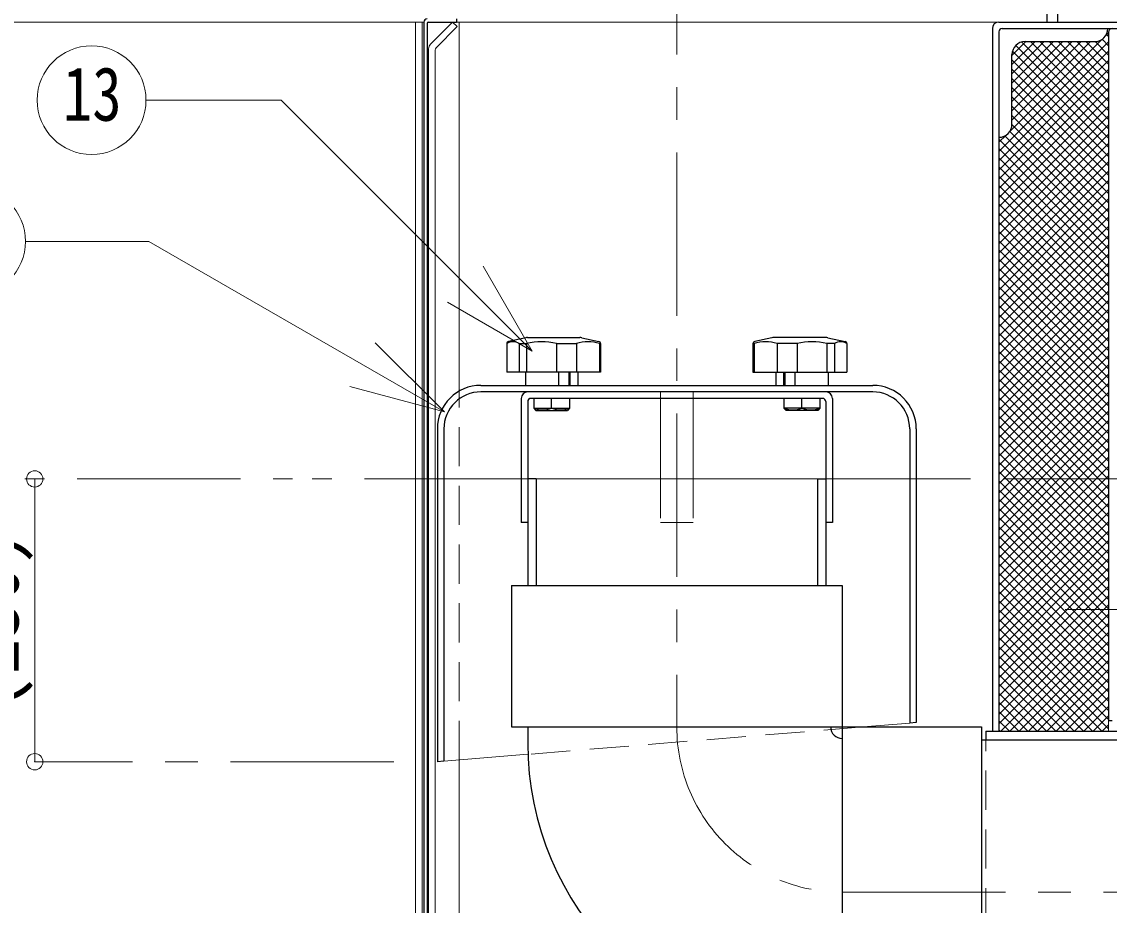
# Model space of a CAD drawing. Units: millimetres at full size, sheet at 1:15; details may follow other scales. Extents: x -3358 to 2717, y -2083 to 2132.
# Drawn here: x -1491.8 to -992.2, y -981.4 to -575.3 of the extents above; entities that cross this region are included whole.
import ezdxf
from ezdxf.enums import TextEntityAlignment as Align

# ---------------------------------------------------------------- set-up
doc = ezdxf.new("R2010")
doc.units = ezdxf.units.MM
doc.header["$LTSCALE"] = 15
doc.header["$PDMODE"] = 32
doc.header["$PDSIZE"] = 7.5
for name, pattern in [('CHAIN1', [8, 5, -1, 1, -1]), ('DASHED1', [1.8, 1.2, -0.6]), ('DOUBLE_CHAIN1', [8.8, 5, -1, 0.6, -0.6, 0.6, -1])]:
    doc.linetypes.add(name, pattern=pattern)
doc.layers.add('0-0_ﾚｲﾔ1', color=4, linetype='Continuous', lineweight=9)
doc.styles.add('ＭＳ ゴシック', font='')
doc.styles.get('ＭＳ ゴシック').set_extended_font_data('MS Gothic')

msp = doc.modelspace()

# ---------------------------------------------------------------- linework, layer by layer
at = {"layer": '0-0_ﾚｲﾔ1', "linetype": 'CHAIN1'}
for p, q in [((-1190.88, -275.45), (-1190.88, -899.45)), ((-1040.88, -785.45), (44.12, -785.45)), ((-1012.48, -845.45), (-969.28, -845.45)), ((-1320.88, -915.45), (-1485.88, -915.45)), ((-1114.88, -975.45), (-20.88, -975.45))]:
    msp.add_line(p, q, dxfattribs=at)
at = {"layer": '0-0_ﾚｲﾔ1', "color": 5, "lineweight": 25}
for p, q in [((-1020.88, -560.45), (-1020.88, -575.45)), ((-1015.88, -575.45), (-1015.88, -560.45)), ((-1292.13, -573.95), (-1292.13, -575.45)), ((-1307.13, -575.45), (-1307.13, -1125.45)), ((-1305.63, -576.2), (-1305.63, -1125.45)), ((-1304.88, -575.45), (-1292.13, -575.45)), ((-1045.88, -578.45), (-1045.88, -901.45)), ((-1042.88, -575.45), (-885.88, -575.45)), ((-1041.38, -578.45), (-885.88, -578.45)), ((-1042.88, -579.95), (-1042.88, -901.45)), ((-1030.88, -584.45), (-998.88, -584.45)), ((-992.48, -580.05), (-992.48, -896.45)), ((-1036.88, -622.45), (-1036.88, -590.45)), ((-1269, -723.26), (-1269, -736.45)), ((-1260.31, -720.55), (-1268.22, -722.28)), ((-1263.31, -723.26), (-1263.31, -736.45)), ((-1259.45, -720.45), (-1235.44, -720.45)), ((-1246.2, -723.26), (-1246.2, -736.45)), ((-1234.58, -720.55), (-1226.67, -722.28)), ((-1226.41, -723.26), (-1226.41, -736.45)), ((-1155.36, -723.26), (-1155.36, -736.45)), ((-1147.18, -720.55), (-1155.1, -722.28)), ((-1122.32, -720.45), (-1146.33, -720.45)), ((-1135.57, -723.26), (-1135.57, -736.45)), ((-1121.46, -720.55), (-1113.55, -722.28)), ((-1118.45, -723.26), (-1118.45, -736.45)), ((-1112.76, -723.26), (-1112.76, -736.45)), ((-1225.88, -736.45), (-1269, -736.45)), ((-1260.38, -736.45), (-1260.38, -742.45)), ((-1245.17, -736.45), (-1245.17, -742.45)), ((-1240.49, -736.45), (-1240.49, -742.45)), ((-1239.98, -736.45), (-1239.98, -742.45)), ((-1236.38, -736.45), (-1236.38, -742.45)), ((-1155.88, -736.45), (-1112.76, -736.45)), ((-1145.38, -736.45), (-1145.38, -742.45)), ((-1141.79, -736.45), (-1141.79, -742.45)), ((-1141.27, -736.45), (-1141.27, -742.45)), ((-1136.59, -736.45), (-1136.59, -742.45)), ((-1121.38, -736.45), (-1121.38, -742.45)), ((-1280.88, -742.45), (-1100.88, -742.45)), ((-1100.88, -745.45), (-1280.88, -745.45)), ((-1262.38, -748.45), (-1262.38, -805.45)), ((-1123.88, -748.45), (-1257.88, -748.45)), ((-1256.63, -748.46), (-1256.63, -752.95)), ((-1248.38, -752.95), (-1248.38, -748.45)), ((-1133.38, -752.95), (-1133.38, -748.45)), ((-1125.13, -748.46), (-1125.13, -752.95)), ((-1119.38, -748.45), (-1119.38, -805.45)), ((-1259.38, -749.95), (-1259.38, -834.45)), ((-1256.63, -752.95), (-1240.13, -752.95)), ((-1125.13, -752.95), (-1141.63, -752.95)), ((-1122.38, -749.95), (-1122.38, -834.45)), ((-1300.88, -762.45), (-1300.88, -915.45)), ((-1083.88, -762.45), (-1083.88, -897.7)), ((-1255.48, -785.45), (-1259.38, -785.45)), ((-1255.48, -785.45), (-1255.48, -834.45)), ((-1126.28, -785.45), (-1126.28, -834.45)), ((-1126.28, -785.45), (-1122.38, -785.45)), ((-1259.38, -805.45), (-1262.38, -805.45)), ((-1119.38, -805.45), (-1122.38, -805.45)), ((-1266.88, -834.45), (-1266.88, -899.45)), ((-992.48, -896.45), (-990.88, -896.45)), ((-1266.88, -899.45), (-1050.88, -899.45)), ((-1259.38, -899.45), (-1259.38, -906.95)), ((-1050.88, -899.45), (-1050.88, -1051.45)), ((-1048.88, -901.45), (-957.88, -901.45)), ((-1048.88, -901.45), (-1048.88, -905.35)), ((-1050.88, -905.35), (-957.88, -905.35))]:
    msp.add_line(p, q, dxfattribs=at)
at = {"layer": '0-0_ﾚｲﾔ1'}
for p, q in [((-1645.63, -575.45), (-1310.88, -575.45)), ((-1307.88, -575.45), (-1307.13, -575.45)), ((-1292.13, -575.45), (-1042.88, -575.45)), ((-1290.88, -745.13), (-1290.88, -575.45)), ((-1037.84, -625.71), (-995.63, -583.49)), ((-1036.88, -620.51), (-1000.83, -584.45)), ((-1036.88, -616.27), (-1005.07, -584.45)), ((-1036.88, -612.02), (-1009.31, -584.45)), ((-1036.88, -607.78), (-1013.56, -584.45)), ((-1036.88, -603.54), (-1017.8, -584.45)), ((-1036.88, -599.29), (-1022.04, -584.45)), ((-1036.88, -595.05), (-1026.29, -584.45)), ((-1036.88, -590.81), (-1030.53, -584.45)), ((-1028.34, -584.45), (-992.48, -620.32)), ((-1024.1, -584.45), (-992.48, -616.07)), ((-1019.86, -584.45), (-992.48, -611.83)), ((-1015.62, -584.45), (-992.48, -607.59)), ((-1011.37, -584.45), (-992.48, -603.35)), ((-1007.13, -584.45), (-992.48, -599.1)), ((-1002.89, -584.45), (-992.48, -594.86)), ((-998.65, -584.45), (-992.48, -590.62)), ((-995.47, -583.39), (-992.48, -586.38)), ((-993.84, -581.71), (-992.48, -580.35)), ((-993.5, -581.11), (-992.48, -582.13)), ((-1042.88, -634.99), (-992.48, -584.59)), ((-1042.88, -639.24), (-992.48, -588.84)), ((-1036.67, -588.86), (-992.48, -633.04)), ((-1035.1, -586.19), (-992.48, -628.8)), ((-1032.39, -584.65), (-992.48, -624.56)), ((-1042.88, -643.48), (-992.48, -593.08)), ((-1036.88, -592.89), (-992.48, -637.29)), ((-1042.88, -647.72), (-992.48, -597.32)), ((-1036.88, -597.13), (-992.48, -641.53)), ((-1042.88, -651.96), (-992.48, -601.56)), ((-1036.88, -601.37), (-992.48, -645.77)), ((-1042.88, -656.21), (-992.48, -605.81)), ((-1036.88, -605.62), (-992.48, -650.02)), ((-1042.88, -660.45), (-992.48, -610.05)), ((-1042.88, -664.69), (-992.48, -614.29)), ((-1036.88, -609.86), (-992.48, -654.26)), ((-1036.88, -614.1), (-992.48, -658.5)), ((-1042.88, -668.93), (-992.48, -618.53)), ((-1036.88, -618.34), (-992.48, -662.74)), ((-1042.88, -673.18), (-992.48, -622.78)), ((-1036.88, -622.58), (-992.48, -666.99)), ((-1042.88, -677.42), (-992.48, -627.02)), ((-1042.88, -630.75), (-1039.63, -627.49)), ((-1042.88, -629.31), (-992.48, -679.71)), ((-1040.15, -627.8), (-992.48, -675.47)), ((-1037.91, -625.81), (-992.48, -671.23)), ((-1042.88, -681.66), (-992.48, -631.26)), ((-1042.88, -633.56), (-992.48, -683.96)), ((-1042.88, -685.9), (-992.48, -635.5)), ((-1042.88, -637.8), (-992.48, -688.2)), ((-1042.88, -690.15), (-992.48, -639.75)), ((-1042.88, -642.04), (-992.48, -692.44)), ((-1042.88, -694.39), (-992.48, -643.99)), ((-1042.88, -646.28), (-992.48, -696.68)), ((-1042.88, -698.63), (-992.48, -648.23)), ((-1042.88, -650.53), (-992.48, -700.93)), ((-1042.88, -702.88), (-992.48, -652.48)), ((-1042.88, -654.77), (-992.48, -705.17)), ((-1042.88, -707.12), (-992.48, -656.72)), ((-1042.88, -659.01), (-992.48, -709.41)), ((-1042.88, -711.36), (-992.48, -660.96)), ((-1042.88, -663.25), (-992.48, -713.65)), ((-1042.88, -715.6), (-992.48, -665.2)), ((-1042.88, -667.5), (-992.48, -717.9)), ((-1042.88, -719.85), (-992.48, -669.45)), ((-1042.88, -671.74), (-992.48, -722.14)), ((-1042.88, -724.09), (-992.48, -673.69)), ((-1042.88, -675.98), (-992.48, -726.38)), ((-1042.88, -728.33), (-992.48, -677.93)), ((-1042.88, -680.23), (-992.48, -730.63)), ((-1042.88, -732.57), (-992.48, -682.17)), ((-1042.88, -684.47), (-992.48, -734.87)), ((-1042.88, -736.82), (-992.48, -686.42)), ((-1042.88, -688.71), (-992.48, -739.11)), ((-1042.88, -741.06), (-992.48, -690.66)), ((-1042.88, -692.95), (-992.48, -743.35)), ((-1042.88, -745.3), (-992.48, -694.9)), ((-1042.88, -697.2), (-992.48, -747.6)), ((-1042.88, -749.54), (-992.48, -699.14)), ((-1042.88, -701.44), (-992.48, -751.84)), ((-1042.88, -753.79), (-992.48, -703.39)), ((-1042.88, -705.68), (-992.48, -756.08)), ((-1042.88, -758.03), (-992.48, -707.63)), ((-1042.88, -709.92), (-992.48, -760.32)), ((-1042.88, -762.27), (-992.48, -711.87)), ((-1042.88, -714.17), (-992.48, -764.57)), ((-1042.88, -766.52), (-992.48, -716.12)), ((-1042.88, -718.41), (-992.48, -768.81)), ((-1042.88, -770.76), (-992.48, -720.36)), ((-1042.88, -722.65), (-992.48, -773.05)), ((-1042.88, -775), (-992.48, -724.6)), ((-1042.88, -726.89), (-992.48, -777.29)), ((-1042.88, -779.24), (-992.48, -728.84)), ((-1042.88, -731.14), (-992.48, -781.54)), ((-1042.88, -783.49), (-992.48, -733.09)), ((-1042.88, -735.38), (-992.48, -785.78)), ((-1042.88, -787.73), (-992.48, -737.33)), ((-1042.88, -739.62), (-992.48, -790.02)), ((-1042.88, -791.97), (-992.48, -741.57)), ((-1042.88, -743.86), (-992.48, -794.26)), ((-1042.88, -796.21), (-992.48, -745.81)), ((-1042.88, -748.11), (-992.48, -798.51)), ((-1042.88, -800.46), (-992.48, -750.06)), ((-1042.88, -752.35), (-992.48, -802.75)), ((-1042.88, -804.7), (-992.48, -754.3)), ((-1042.88, -756.59), (-992.48, -806.99)), ((-1042.88, -808.94), (-992.48, -758.54)), ((-1042.88, -760.84), (-992.48, -811.24)), ((-1042.88, -813.18), (-992.48, -762.78)), ((-1042.88, -765.08), (-992.48, -815.48)), ((-1042.88, -817.43), (-992.48, -767.03)), ((-1042.88, -769.32), (-992.48, -819.72)), ((-1042.88, -821.67), (-992.48, -771.27)), ((-1042.88, -773.56), (-992.48, -823.96)), ((-1042.88, -825.91), (-992.48, -775.51)), ((-1042.88, -777.81), (-992.48, -828.21)), ((-1042.88, -830.15), (-992.48, -779.75)), ((-1042.88, -782.05), (-992.48, -832.45)), ((-1042.88, -834.4), (-992.48, -784)), ((-1485.88, -785.45), (-1485.88, -915.45)), ((-1042.88, -786.29), (-992.48, -836.69)), ((-1042.88, -838.64), (-992.48, -788.24)), ((-1042.88, -790.53), (-992.48, -840.93)), ((-1042.88, -842.88), (-992.48, -792.48)), ((-1042.88, -794.78), (-992.48, -845.18)), ((-1042.88, -847.13), (-992.48, -796.73)), ((-1042.88, -799.02), (-992.48, -849.42)), ((-1042.88, -851.37), (-992.48, -800.97)), ((-1042.88, -803.26), (-992.48, -853.66)), ((-1042.88, -855.61), (-992.48, -805.21)), ((-1042.88, -807.5), (-992.48, -857.9)), ((-1042.88, -859.85), (-992.48, -809.45)), ((-1042.88, -811.75), (-992.48, -862.15)), ((-1042.88, -864.1), (-992.48, -813.7)), ((-1042.88, -815.99), (-992.48, -866.39)), ((-1042.88, -868.34), (-992.48, -817.94)), ((-1042.88, -820.23), (-992.48, -870.63)), ((-1042.88, -872.58), (-992.48, -822.18)), ((-1042.88, -824.48), (-992.48, -874.88)), ((-1042.88, -876.82), (-992.48, -826.42)), ((-1042.88, -828.72), (-992.48, -879.12)), ((-1042.88, -881.07), (-992.48, -830.67)), ((-1042.88, -832.96), (-992.48, -883.36)), ((-1042.88, -885.31), (-992.48, -834.91)), ((-1042.88, -837.2), (-992.48, -887.6)), ((-1042.88, -889.55), (-992.48, -839.15)), ((-1042.88, -841.45), (-992.48, -891.85)), ((-1042.88, -893.79), (-992.48, -843.39)), ((-1042.88, -845.69), (-992.48, -896.09)), ((-1042.88, -898.04), (-992.48, -847.64)), ((-1042.88, -849.93), (-992.48, -900.33)), ((-1042.88, -854.17), (-995.6, -901.45)), ((-1042.06, -901.45), (-992.48, -851.88)), ((-1042.88, -858.42), (-999.84, -901.45)), ((-1037.81, -901.45), (-992.48, -856.12)), ((-1042.88, -862.66), (-1004.09, -901.45)), ((-1033.57, -901.45), (-992.48, -860.36)), ((-1042.88, -866.9), (-1008.33, -901.45)), ((-1029.33, -901.45), (-992.48, -864.61)), ((-1025.09, -901.45), (-992.48, -868.85)), ((-1042.88, -871.14), (-1012.57, -901.45)), ((-1020.84, -901.45), (-992.48, -873.09)), ((-1042.88, -875.39), (-1016.81, -901.45)), ((-1016.6, -901.45), (-992.48, -877.34)), ((-1042.88, -879.63), (-1021.06, -901.45)), ((-1042.88, -883.87), (-1025.3, -901.45)), ((-1012.36, -901.45), (-992.48, -881.58)), ((-1042.88, -888.11), (-1029.54, -901.45)), ((-1008.12, -901.45), (-992.48, -885.82)), ((-1042.88, -892.36), (-1033.79, -901.45)), ((-1003.87, -901.45), (-992.48, -890.06)), ((-999.63, -901.45), (-992.48, -894.31)), ((-1083.88, -897.7), (-1105.33, -899.45)), ((-1042.88, -896.6), (-1038.03, -901.45)), ((-995.39, -901.45), (-992.48, -898.55)), ((-1042.88, -900.84), (-1042.27, -901.45)), ((-1259.29, -912.05), (-1297.88, -915.21)), ((-1290.88, -1125.45), (-1290.88, -914.64))]:
    msp.add_line(p, q, dxfattribs=at)
at = {"layer": '0-0_ﾚｲﾔ1', "color": 7, "lineweight": 18}
for p, q in [((-1310.88, -575.45), (-1307.88, -575.45)), ((-1310.88, -1125.45), (-1310.88, -575.45)), ((-1307.88, -1125.45), (-1307.88, -575.45)), ((-1304, -585.58), (-1293.88, -575.45)), ((-1301.44, -587.26), (-1291.76, -577.58)), ((-1293.88, -575.45), (-1291.76, -577.58)), ((-1304.88, -587.7), (-1304.88, -1125.45)), ((-1301.88, -588.32), (-1301.88, -1125.45)), ((-1372.61, -611.37), (-1434.75, -611.37)), ((-1257.27, -726.71), (-1372.61, -611.37)), ((-1257.27, -726.71), (-1279.77, -687.74)), ((-1257.27, -726.71), (-1296.24, -704.21)), ((-1297.62, -754.67), (-1329.44, -722.85)), ((-1297.62, -754.67), (-1341.09, -743.02)), ((-1198.38, -748.45), (-1198.38, -785.45)), ((-1183.38, -748.45), (-1183.38, -785.45)), ((-1255.48, -785.45), (-1126.28, -785.45)), ((-992.48, -901.45), (-992.48, -896.45))]:
    msp.add_line(p, q, dxfattribs=at)
at = {"layer": '0-0_ﾚｲﾔ1', "linetype": 'DASHED1'}
for p, q in [((-1290.88, -914.64), (-1290.88, -745.13)), ((-1198.38, -748.45), (-1198.38, -745.45)), ((-1183.38, -748.45), (-1183.38, -745.45)), ((-1183.38, -785.45), (-1183.38, -805.45)), ((-1105.33, -899.45), (-1259.29, -912.05)), ((-1048.88, -1045.55), (-1048.88, -905.35))]:
    msp.add_line(p, q, dxfattribs=at)
at = {"layer": '0-0_ﾚｲﾔ1', "linetype": 'DOUBLE_CHAIN1'}
for p, q in [((-1259.38, -785.45), (-2235.88, -785.45)), ((-1055.88, -785.45), (-1122.38, -785.45))]:
    msp.add_line(p, q, dxfattribs=at)
at = {"layer": '0-0_ﾚｲﾔ1', "color": 7, "lineweight": 18}
msp.add_lwpolyline([(-1297.62, -754.67), (-1433.43, -676.26), (-1490.12, -676.26)], dxfattribs=at)
at = {"layer": '0-0_ﾚｲﾔ1', "color": 5, "lineweight": 25}
for points in [[(-1263.31, -723.26), (-1259.88, -723.26), (-1259.88, -736.45)], [(-1246.2, -723.26), (-1236.99, -723.26), (-1236.99, -736.45)], [(-1226.41, -723.26), (-1225.88, -723.26), (-1225.88, -736.45)], [(-1155.36, -723.26), (-1155.88, -723.26), (-1155.88, -736.45)], [(-1135.57, -723.26), (-1144.78, -723.26), (-1144.78, -736.45)], [(-1118.45, -723.26), (-1121.88, -723.26), (-1121.88, -736.45)], [(-1240.13, -748.45), (-1240.13, -752.95), (-1241.13, -753.95)], [(-1141.63, -748.45), (-1141.63, -752.95), (-1140.63, -753.95)], [(-1256.63, -752.95), (-1255.63, -753.95), (-1241.13, -753.95)], [(-1125.13, -752.95), (-1126.13, -753.95), (-1140.63, -753.95)], [(-1297.88, -762.45), (-1297.88, -915.21), (-1300.88, -915.45)], [(-1080.88, -762.45), (-1080.88, -897.45), (-1083.88, -897.7)], [(-1266.88, -834.45), (-1114.88, -834.45), (-1114.88, -899.45)], [(-1114.88, -899.45), (-1114.88, -1051.45), (-1050.88, -1051.45)]]:
    msp.add_lwpolyline(points, dxfattribs=at)
at = {"layer": '0-0_ﾚｲﾔ1', "linetype": 'DASHED1'}
msp.add_lwpolyline([(-1198.38, -785.45), (-1198.38, -805.45), (-1183.38, -805.45)], dxfattribs=at)
at = {"layer": '0-0_ﾚｲﾔ1', "color": 7, "lineweight": 18}
for centre in [(-1459.75, -611.37), (-1515.12, -676.26)]:
    msp.add_circle(centre, 25, dxfattribs=at)
at = {"layer": '0-0_ﾚｲﾔ1', "color": 5, "lineweight": 25}
for centre, radius, start, end in [((-1305.63, -575.45), 1.5, 90, 180), ((-1304.88, -576.2), 0.75, 90, 180), ((-1042.88, -578.45), 3, 90, 180), ((-1041.38, -579.95), 1.5, 90, 180), ((-998.88, -578.45), 6, 270, 0), ((-990.88, -580.05), 1.6, 90, 180), ((-1030.88, -590.45), 6, 90, 180), ((-1042.88, -622.45), 6, 270, 0), ((-1268, -723.26), 1, 102.367, 180), ((-1266.16, -727.89), 5.43, 58.419, 121.581), ((-1259.45, -724.45), 4, 90, 102.367), ((-1253.04, -751.96), 29.51, 76.5907, 103.4093), ((-1231.7, -740.25), 17.8, 72.7058, 107.2942), ((-1235.44, -724.45), 4, 77.633, 90), ((-1226.88, -723.26), 1, 0, 77.633), ((-1154.88, -723.26), 1, 102.367, 180), ((-1150.07, -740.25), 17.8, 72.7058, 107.2942), ((-1146.33, -724.45), 4, 90, 102.367), ((-1128.73, -751.96), 29.51, 76.5907, 103.4093), ((-1122.32, -724.45), 4, 77.633, 90), ((-1115.61, -727.89), 5.43, 58.419, 121.581), ((-1113.76, -723.26), 1, 0, 77.633), ((-1280.88, -762.45), 20, 90, 180), ((-1100.88, -762.45), 20, 0, 90), ((-1280.88, -762.45), 17, 90, 180), ((-1259.38, -748.45), 3, 90, 180), ((-1257.88, -749.95), 1.5, 90, 180), ((-1123.88, -749.95), 1.5, 0, 90), ((-1122.38, -748.45), 3, 0, 90), ((-1100.88, -762.45), 17, 0, 90), ((-1252.51, -741.99), 11.72, 249.3903, 290.6097), ((-1244.26, -741.99), 11.72, 249.3903, 290.6097), ((-1137.51, -741.99), 11.72, 249.3903, 290.6097), ((-1129.26, -741.99), 11.72, 249.3903, 290.6097), ((-1114.88, -899.45), 5.3, 180, 270), ((-1122.38, -906.95), 137, 180, 270)]:
    msp.add_arc(centre, radius, start, end, dxfattribs=at)
at = {"layer": '0-0_ﾚｲﾔ1', "color": 7, "lineweight": 18}
for centre, radius in [((-1301.88, -587.7), 3), ((-1300.38, -588.32), 1.5)]:
    msp.add_arc(centre, radius, 135, 180, dxfattribs=at)
at = {"layer": '0-0_ﾚｲﾔ1', "linetype": 'CHAIN1'}
msp.add_arc((-1114.88, -899.45), 76, 180, 270, dxfattribs=at)
at = {"layer": '0-0_ﾚｲﾔ1', "color": 1}
for p in [(-1485.88, -785.45), (-1485.88, -915.45)]:
    msp.add_point(p, dxfattribs=at)

# ---------------------------------------------------------------- texts
at = {"layer": '0-0_ﾚｲﾔ1', "color": 7, "style": 'ＭＳ ゴシック', "width": 0.8}
msp.add_text('13', height=24.74, dxfattribs=at).set_placement((-1472.88, -628.25), align=Align.BOTTOM_LEFT)
at = {"layer": '0-0_ﾚｲﾔ1', "color": 7, "style": 'ＭＳ ゴシック'}
msp.add_text('(130)', height=24.74, rotation=90, dxfattribs=at).set_placement((-1485.88, -892.64), align=Align.BOTTOM_LEFT)

doc.saveas('drawing.dxf')
